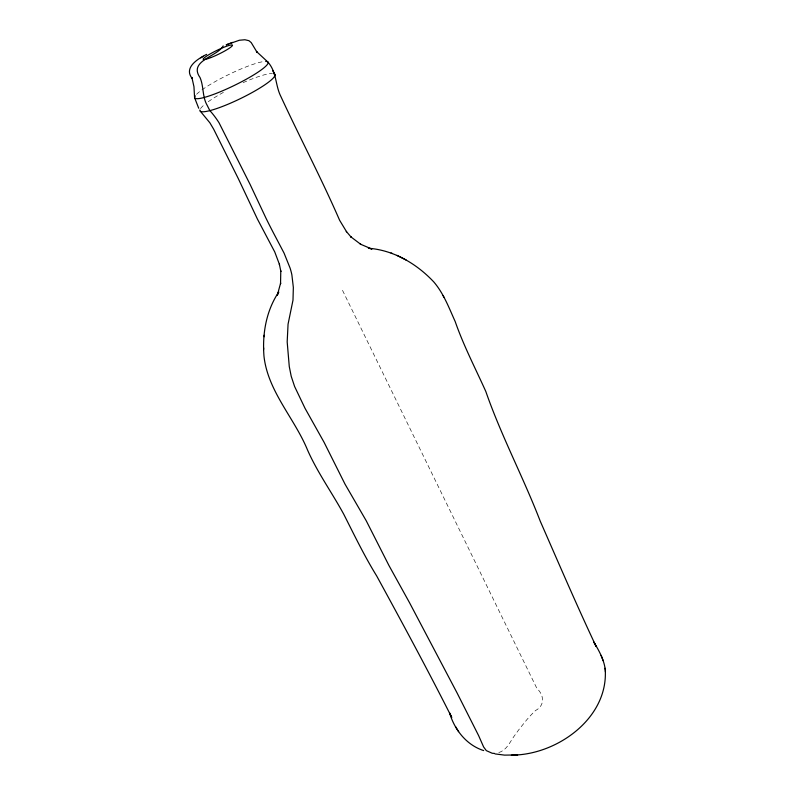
<?xml version="1.0" encoding="UTF-8"?>
<svg xmlns="http://www.w3.org/2000/svg" width="795" height="795" viewBox="0 0 795 795"><rect width="100%" height="100%" fill="white"/><g stroke="black" fill="none" stroke-linecap="round" stroke-linejoin="round"><path stroke-width="0.6" stroke-dasharray="3.98 2.98" d="M498.803 752.547C507.19 750.013 510.181 741.228 515.041 734.938A202.596 108.935 -77.5 0 1 519.9 728.299L527.006 719.505A142.424 78.864 -78.1 0 1 535.472 710.571C545.092 705.642 544.128 694.939 536.903 688.44L341.383 288.038M196.574 94.297A40.774 6.122 -25.9 0 1 229.417 74.203A40.774 6.122 -25.9 0 1 264.656 61.463M200.529 108.637A41.638 6.668 -25.9 0 1 203.927 105.069M208.211 101.75A41.638 6.668 -25.9 0 1 225.104 91.455M243.071 82.67A41.638 6.668 -25.9 0 1 272.437 73.478"/><path stroke-width="1.19" d="M483.668 750.579C466.556 745.114 454.551 729.8 449.592 712.956L451.749 717.438C427.7 669.788 402.29 622.823 376.701 575.978C364.448 556.122 354.322 535.105 343.798 514.325C332.062 492.741 317.573 472.717 307.595 450.159C294.587 418.359 267.845 391.369 263.98 356.22C262.201 333.95 266.146 310.775 278.767 291.994L277.316 295.253L280.645 282.97L280.536 283.745L280.784 270.856L280.864 271.433L279.353 264.089L279.512 264.596L274.742 251.926L257.401 219.023L238.311 178.636L213.656 129.168L209.88 122.808L200.34 111.25M264.099 336.752L264.169 335.252M263.602 349.562L263.682 347.922M223.166 45.921C217.711 56.425 188.177 60.808 200.022 77.513C203.957 86.566 202.129 97.07 207.386 105.725A80.047 57.379 73.3 0 0 209.681 110.237L209.89 110.624A80.464 62.954 73.4 0 1 218.983 122.678L250.137 184.5L266.047 218.297A467.818 272.854 78.4 0 0 275.885 237.526L284.053 253.088L290.096 268.094A53.881 41.479 82.7 0 1 291.874 274.851L293.345 287.442L292.997 300.142L288.058 324.181L287.184 341.9L289.271 366.525L291.218 376.303L294.597 386.479L305.022 408.292L324.072 442.288L345 484.105L366.237 520.775L388.954 565.513L409.534 602.719L457.075 692.942L478.62 735.614L483.618 746.952L486.341 750.639L492.184 753.243A35.189 21.405 -79.4 0 0 494.351 753.362M206.63 54.368C198.382 58.532 183.208 67.486 192.191 78.457L191.903 77.572L193.96 86.685L194.566 97.497M200.747 57.856L203.391 56.296M228.225 44.053L226.148 44.858L239.355 40.247L244.92 39.75L248.924 40.684L251.2 42.572L257.033 52.232L256.417 51.446L267.756 61.94M229.695 43.486L232.508 42.383M514.862 755.071C558.706 753.392 607.778 717.716 605.283 670.414M494.987 753.899L504.567 755.121L517.634 754.942M511.364 755.23L514.355 755.091M368.373 248.239C393.644 250.117 416.679 263.741 433.762 281.907C443.66 293.405 449.016 307.923 455.197 321.568C463.584 345.666 475.37 368.274 485.815 391.478C501.218 435.839 523.339 477.358 540.222 521.132C558.617 563.059 576.643 605.154 596.18 646.573L593.895 642.141C599.321 651.204 604.776 660.943 605.432 671.725M369.645 248.447L371.901 249.064L360.254 244.095L360.96 244.482L350.704 236.721L351.132 237.129L346.302 231.415L346.62 231.842L339.614 220.265C321.438 178.448 300.132 138.101 280.973 96.722C275.11 85.294 276.918 72.196 267.895 62.08M391.06 252.969L392.372 253.506M396.914 255.354L406.215 260.064M455.654 726.799L458.616 731.668M272.804 70.705L274.613 74.084M273.351 71.779L275 74.978M198.71 108.239L194.606 97.775M443.113 295.611L443.858 297.121M603.147 660.734L601.119 655.408M605.035 668.257L605.184 669.579M265.669 61.424A40.774 6.122 -25.9 0 1 234.545 85.323A40.774 6.122 -25.9 0 1 195.232 95.857M274.017 73.736A41.638 6.668 -25.9 0 1 240.905 98.371A41.638 6.668 -25.9 0 1 199.913 109.968M211.152 57.488A16.288 2.087 -25.9 0 0 232.468 45.156A16.288 2.087 -25.9 0 0 209.81 54.13A16.288 2.087 -25.9 0 0 211.152 57.488"/></g></svg>
